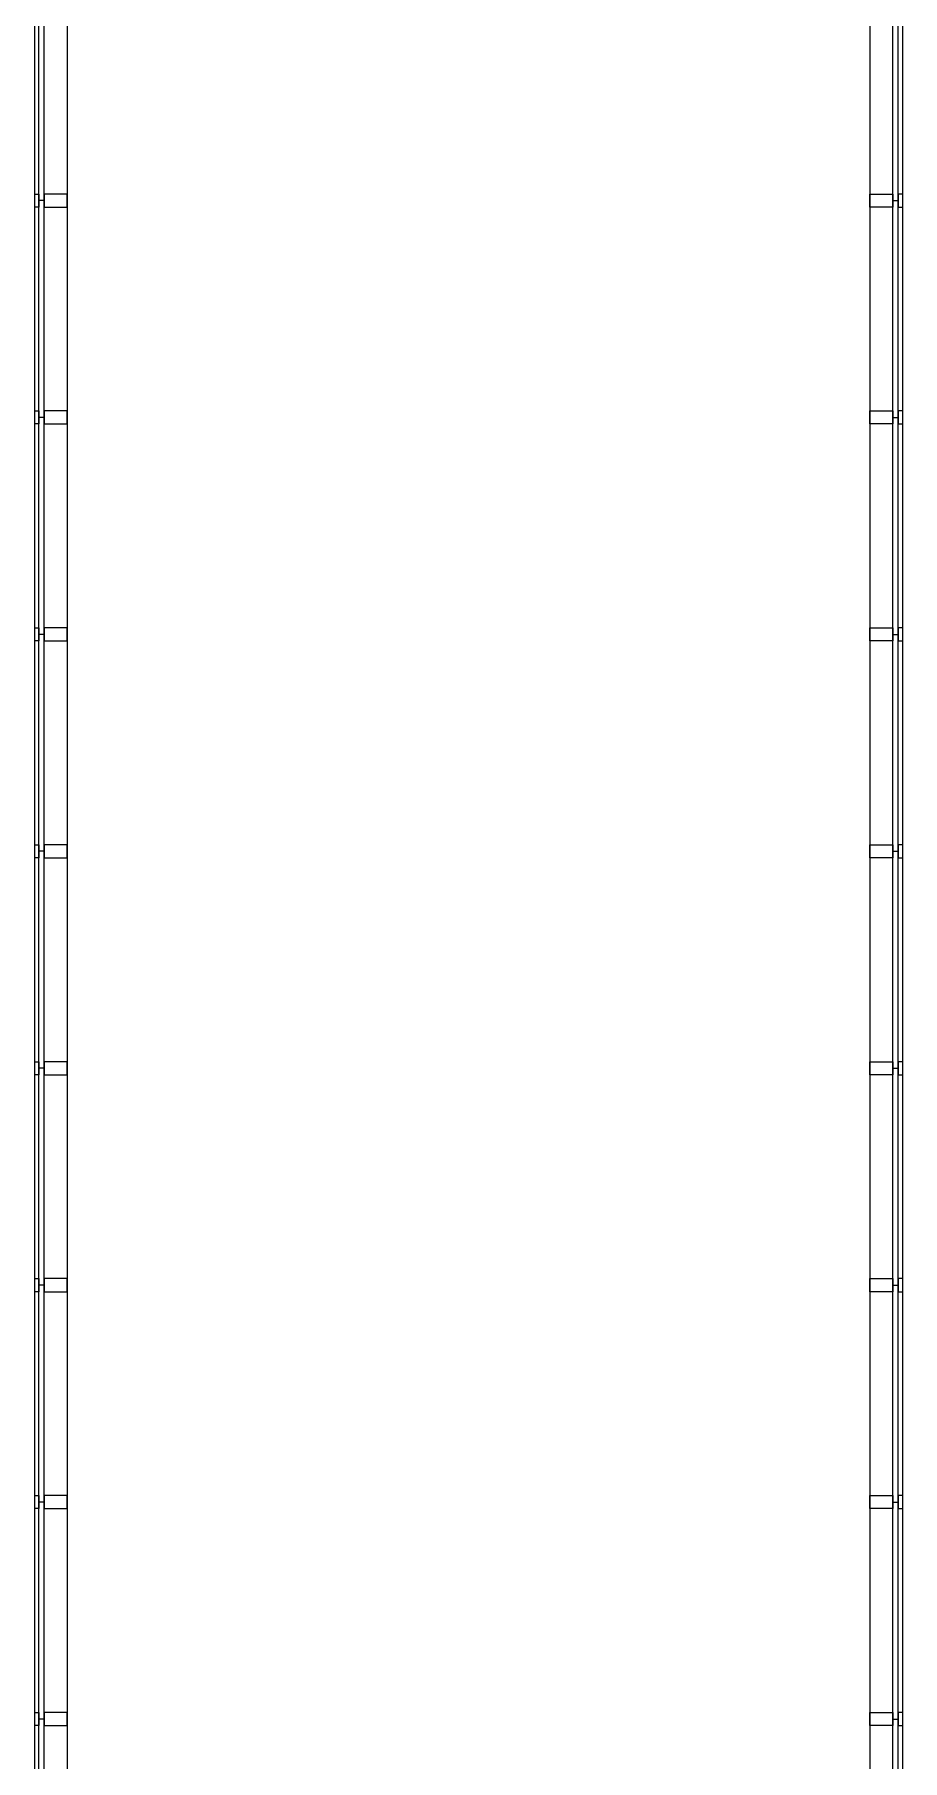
# Model space of a CAD drawing. Header units: millimetres. Extents: x -168200 to 672800, y -7409 to 118800.
# Drawn here: x 273200 to 277200, y 18274 to 26230 of the extents above; entities that cross this region are included whole.
import ezdxf

# ---------------------------------------------------------------- set-up
doc = ezdxf.new("R2010")
doc.units = ezdxf.units.MM
doc.header["$LTSCALE"] = 200
doc.layers.add('1 BA', color=9, linetype='Continuous')

msp = doc.modelspace()

# ---------------------------------------------------------------- linework, layer by layer
at = {"layer": '1 BA', "linetype": 'Continuous'}
for p, q in [((273200, 42355), (273200, 14580)), ((273350, 42355), (273350, 14520)), ((277050, 42355), (277050, 14520)), ((277200, 42355), (277200, 14580))]:
    msp.add_line(p, q, dxfattribs=at)
at = {"layer": '1 BA', "linetype": 'Continuous', "ltscale": 2}
for p, q in [((273220, 14580), (273220, 42355)), ((273244, 14580), (273244, 42355)), ((277156, 14580), (277156, 42355)), ((277180, 14580), (277180, 42355))]:
    msp.add_line(p, q, dxfattribs=at)
at = {"layer": '1 BA'}
for p, q in [((273200, 25495), (273200, 25435)), ((273200, 25495), (273220, 25495)), ((273220, 25495), (273220, 25435)), ((273244, 25465), (273220, 25465)), ((273350, 25495), (273244, 25495)), ((273244, 25495), (273244, 25435)), ((273350, 25435), (273350, 25495)), ((277050, 25435), (277050, 25495)), ((277050, 25495), (277156, 25495)), ((277156, 25495), (277156, 25435)), ((277156, 25465), (277180, 25465)), ((277180, 25495), (277180, 25435)), ((277200, 25495), (277180, 25495)), ((277200, 25495), (277200, 25435)), ((273220, 25435), (273200, 25435)), ((273244, 25435), (273350, 25435)), ((277156, 25435), (277050, 25435)), ((277180, 25435), (277200, 25435)), ((273200, 24495), (273200, 24435)), ((273200, 24495), (273220, 24495)), ((273220, 24435), (273200, 24435)), ((273220, 24495), (273220, 24435)), ((273244, 24465), (273220, 24465)), ((273350, 24495), (273244, 24495)), ((273244, 24495), (273244, 24435)), ((273244, 24435), (273350, 24435)), ((273350, 24435), (273350, 24495)), ((277050, 24435), (277050, 24495)), ((277050, 24495), (277156, 24495)), ((277156, 24435), (277050, 24435)), ((277156, 24495), (277156, 24435)), ((277156, 24465), (277180, 24465)), ((277180, 24495), (277180, 24435)), ((277200, 24495), (277180, 24495)), ((277180, 24435), (277200, 24435)), ((277200, 24495), (277200, 24435)), ((273200, 23495), (273200, 23435)), ((273200, 23495), (273220, 23495)), ((273220, 23495), (273220, 23435)), ((273350, 23495), (273244, 23495)), ((273244, 23495), (273244, 23435)), ((273350, 23435), (273350, 23495)), ((277050, 23435), (277050, 23495)), ((277050, 23495), (277156, 23495)), ((277156, 23495), (277156, 23435)), ((277180, 23495), (277180, 23435)), ((277200, 23495), (277180, 23495)), ((277200, 23495), (277200, 23435)), ((273220, 23435), (273200, 23435)), ((273244, 23465), (273220, 23465)), ((273244, 23435), (273350, 23435)), ((277156, 23435), (277050, 23435)), ((277156, 23465), (277180, 23465)), ((277180, 23435), (277200, 23435)), ((273200, 22495), (273200, 22435)), ((273200, 22495), (273220, 22495)), ((273220, 22495), (273220, 22435)), ((273244, 22465), (273220, 22465)), ((273350, 22495), (273244, 22495)), ((273244, 22495), (273244, 22435)), ((273350, 22435), (273350, 22495)), ((277050, 22435), (277050, 22495)), ((277050, 22495), (277156, 22495)), ((277156, 22495), (277156, 22435)), ((277156, 22465), (277180, 22465)), ((277180, 22495), (277180, 22435)), ((277200, 22495), (277180, 22495)), ((277200, 22495), (277200, 22435)), ((273220, 22435), (273200, 22435)), ((273244, 22435), (273350, 22435)), ((277156, 22435), (277050, 22435)), ((277180, 22435), (277200, 22435)), ((273200, 21495), (273200, 21435)), ((273200, 21495), (273220, 21495)), ((273220, 21495), (273220, 21435)), ((273350, 21495), (273244, 21495)), ((273244, 21495), (273244, 21435)), ((273350, 21435), (273350, 21495)), ((277050, 21435), (277050, 21495)), ((277050, 21495), (277156, 21495)), ((277156, 21495), (277156, 21435)), ((277180, 21495), (277180, 21435)), ((277200, 21495), (277180, 21495)), ((277200, 21495), (277200, 21435)), ((273220, 21435), (273200, 21435)), ((273244, 21465), (273220, 21465)), ((273244, 21435), (273350, 21435)), ((277156, 21435), (277050, 21435)), ((277156, 21465), (277180, 21465)), ((277180, 21435), (277200, 21435)), ((273200, 20495), (273200, 20435)), ((273200, 20495), (273220, 20495)), ((273220, 20495), (273220, 20435)), ((273244, 20465), (273220, 20465)), ((273350, 20495), (273244, 20495)), ((273244, 20495), (273244, 20435)), ((273350, 20435), (273350, 20495)), ((277050, 20435), (277050, 20495)), ((277050, 20495), (277156, 20495)), ((277156, 20495), (277156, 20435)), ((277156, 20465), (277180, 20465)), ((277180, 20495), (277180, 20435)), ((277200, 20495), (277180, 20495)), ((277200, 20495), (277200, 20435)), ((273220, 20435), (273200, 20435)), ((273244, 20435), (273350, 20435)), ((277156, 20435), (277050, 20435)), ((277180, 20435), (277200, 20435)), ((273200, 19495), (273200, 19435)), ((273200, 19495), (273220, 19495)), ((273220, 19495), (273220, 19435)), ((273350, 19495), (273244, 19495)), ((273244, 19495), (273244, 19435)), ((273350, 19435), (273350, 19495)), ((277050, 19435), (277050, 19495)), ((277050, 19495), (277156, 19495)), ((277156, 19495), (277156, 19435)), ((277180, 19495), (277180, 19435)), ((277200, 19495), (277180, 19495)), ((277200, 19495), (277200, 19435)), ((273220, 19435), (273200, 19435)), ((273244, 19465), (273220, 19465)), ((273244, 19435), (273350, 19435)), ((277156, 19435), (277050, 19435)), ((277156, 19465), (277180, 19465)), ((277180, 19435), (277200, 19435)), ((273200, 18495), (273200, 18435)), ((273200, 18495), (273220, 18495)), ((273220, 18495), (273220, 18435)), ((273244, 18465), (273220, 18465)), ((273350, 18495), (273244, 18495)), ((273244, 18495), (273244, 18435)), ((273350, 18435), (273350, 18495)), ((277050, 18435), (277050, 18495)), ((277050, 18495), (277156, 18495)), ((277156, 18495), (277156, 18435)), ((277156, 18465), (277180, 18465)), ((277180, 18495), (277180, 18435)), ((277200, 18495), (277180, 18495)), ((277200, 18495), (277200, 18435)), ((273220, 18435), (273200, 18435)), ((273244, 18435), (273350, 18435)), ((277156, 18435), (277050, 18435)), ((277180, 18435), (277200, 18435))]:
    msp.add_line(p, q, dxfattribs=at)

doc.saveas('drawing.dxf')
